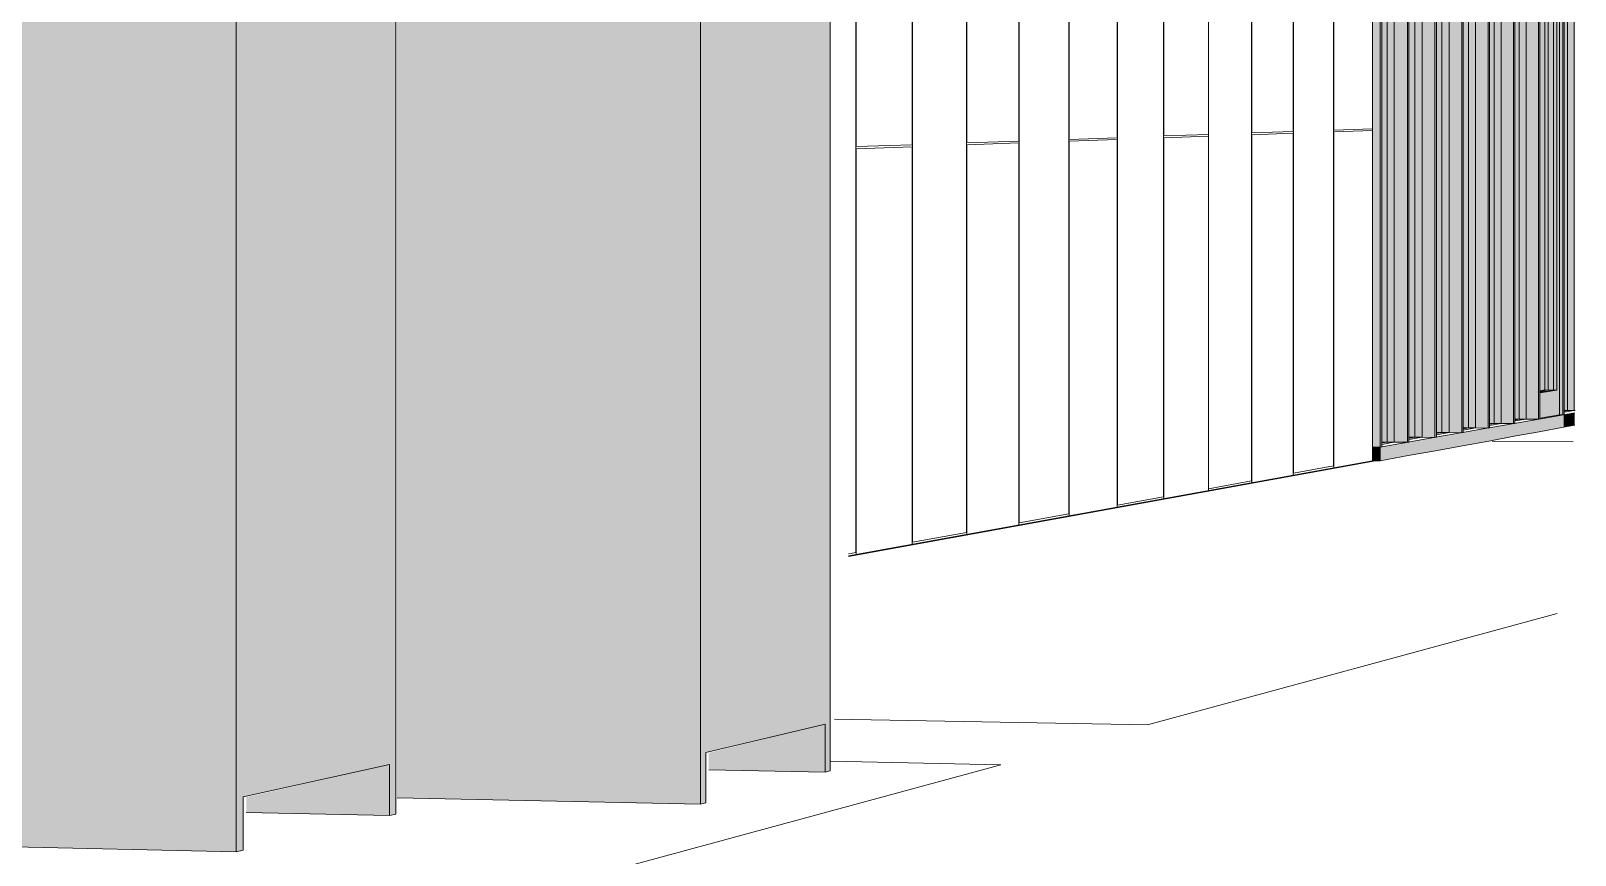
# Model space of a CAD drawing. Header units: inches. Extents: x 30681 to 92461, y -36095 to 66.
# Drawn here: x 30682.2731 to 30682.3832, y 59.9426 to 60.0014 of the extents above; entities that cross this region are included whole.
import ezdxf

# ---------------------------------------------------------------- set-up
doc = ezdxf.new("R2010")
doc.units = ezdxf.units.IN
doc.header["$MEASUREMENT"] = 0
for name, color, linetype, lineweight in [('A-DOOR', 31, 'Continuous', 13), ('A-GLAZ-CURT', 52, 'Continuous', 9), ('A-GLAZ-CWMG', 51, 'Continuous', 9), ('A-WALL-PATT', 111, 'Continuous', 13), ('C-BLDG-PADS', 91, 'Continuous', 9), ('Conc', 7, 'Continuous', 9), ('E-ELEC-EQPM', 71, 'Continuous', 9), ('L-SITE-WALL', 31, 'Continuous', 13)]:
    doc.layers.add(name, color=color, linetype=linetype, lineweight=lineweight)

# ---------------------------------------------------------------- blocks, each defined once
blk = doc.blocks.new('FP_4-Entrance - Clinic')
at = {"layer": 'A-WALL-PATT', "lineweight": 9}
for p, q in [((30682.3319, 60.02204), (30682.3319, 60.05037)), ((30682.33192, 59.99311), (30682.33192, 60.05036)), ((30682.33593, 59.99324), (30682.33593, 60.04934)), ((30682.33595, 60.02158), (30682.33595, 60.04934)), ((30682.3398, 60.02116), (30682.3398, 60.04836)), ((30682.33982, 59.99338), (30682.33982, 60.04835)), ((30682.34352, 59.99351), (30682.34352, 60.04741)), ((30682.34354, 60.02074), (30682.34354, 60.04741)), ((30682.34709, 60.02034), (30682.34709, 60.0465)), ((30682.34711, 59.99363), (30682.34711, 60.0465)), ((30682.35054, 59.99375), (30682.35054, 60.04563)), ((30682.35055, 60.01996), (30682.35055, 60.04562)), ((30682.35385, 60.01959), (30682.35385, 60.04478)), ((30682.35387, 59.99387), (30682.35387, 60.04478)), ((30682.35704, 59.99398), (30682.35704, 60.04397)), ((30682.35706, 60.01924), (30682.35706, 60.04397)), ((30682.36012, 60.0189), (30682.36012, 60.04319)), ((30682.36014, 59.99409), (30682.36014, 60.04319)), ((30682.36309, 59.99419), (30682.36309, 60.04243)), ((30682.36311, 60.01856), (30682.36311, 60.04243)), ((30682.36596, 60.01825), (30682.36596, 60.0417)), ((30682.36598, 59.99429), (30682.36598, 60.0417)), ((30682.3319, 60.02204), (30682.32837, 60.02243)), ((30682.3319, 60.02189), (30682.32837, 60.02228)), ((30682.3319, 59.96417), (30682.3319, 60.02189)), ((30682.3398, 60.02116), (30682.33595, 60.02158)), ((30682.33595, 59.96491), (30682.33595, 60.02144)), ((30682.3398, 60.02101), (30682.33595, 60.02144)), ((30682.3398, 59.9656), (30682.3398, 60.02101)), ((30682.34709, 60.02034), (30682.34354, 60.02074)), ((30682.34354, 59.96628), (30682.34354, 60.0206)), ((30682.34709, 60.02021), (30682.34354, 60.0206)), ((30682.34709, 59.96692), (30682.34709, 60.02021)), ((30682.35385, 60.01959), (30682.35055, 60.01996)), ((30682.35055, 59.96755), (30682.35055, 60.01982)), ((30682.35385, 60.01946), (30682.35055, 60.01982)), ((30682.35385, 59.96814), (30682.35385, 60.01946)), ((30682.36012, 60.0189), (30682.35706, 60.01924)), ((30682.35706, 59.96872), (30682.35706, 60.01911)), ((30682.36012, 60.01877), (30682.35706, 60.01911)), ((30682.36012, 59.96928), (30682.36012, 60.01877)), ((30682.36596, 60.01825), (30682.36311, 60.01856)), ((30682.36311, 59.96982), (30682.36311, 60.01844)), ((30682.36596, 60.01812), (30682.36311, 60.01844)), ((30682.36596, 59.97034), (30682.36596, 60.01812)), ((30682.34352, 59.99351), (30682.33982, 59.99338)), ((30682.33982, 59.99324), (30682.34352, 59.99337)), ((30682.34352, 59.96613), (30682.34352, 59.99337)), ((30682.35054, 59.99375), (30682.34711, 59.99363)), ((30682.34711, 59.9935), (30682.35054, 59.99362)), ((30682.34711, 59.96679), (30682.34711, 59.9935)), ((30682.35054, 59.96741), (30682.35054, 59.99362)), ((30682.35704, 59.99398), (30682.35387, 59.99387)), ((30682.35387, 59.99374), (30682.35704, 59.99385)), ((30682.35387, 59.96801), (30682.35387, 59.99374)), ((30682.35704, 59.96859), (30682.35704, 59.99385)), ((30682.36309, 59.99419), (30682.36014, 59.99409)), ((30682.36014, 59.99396), (30682.36309, 59.99406)), ((30682.36014, 59.96915), (30682.36014, 59.99396)), ((30682.36309, 59.96969), (30682.36309, 59.99406)), ((30682.36874, 59.99439), (30682.36598, 59.99429)), ((30682.36598, 59.99417), (30682.36874, 59.99427)), ((30682.36598, 59.97021), (30682.36598, 59.99417)), ((30682.33593, 59.99324), (30682.33192, 59.99311)), ((30682.33192, 59.99296), (30682.33593, 59.9931)), ((30682.33192, 59.96403), (30682.33192, 59.99296)), ((30682.33593, 59.96476), (30682.33593, 59.9931)), ((30682.33982, 59.96546), (30682.33982, 59.99324)), ((30682.36311, 59.96982), (30682.36596, 59.97034)), ((30682.35706, 59.96872), (30682.36012, 59.96928)), ((30682.35055, 59.96755), (30682.35385, 59.96814)), ((30682.34354, 59.96628), (30682.34709, 59.96692)), ((30682.33595, 59.96491), (30682.3398, 59.9656)), ((30682.33595, 59.96476), (30682.33595, 59.96476)), ((30682.3398, 59.96546), (30682.3398, 59.96546)), ((30682.33138, 59.96408), (30682.3319, 59.96417))]:
    blk.add_line(p, q, dxfattribs=at)

msp = doc.modelspace()

# ---------------------------------------------------------------- hatches: boundary and pattern name
at = {"layer": 'A-DOOR'}
for points in [[(30682.38069, 59.97374), (30682.38208, 59.974), (30682.38208, 60.01614), (30682.38069, 60.0163), (30682.38069, 60.01449), (30682.38189, 60.01437), (30682.38189, 59.97575), (30682.38069, 59.97556), (30682.38069, 59.97377)], [(30682.38164, 59.97575), (30682.38164, 60.01437), (30682.38102, 60.01436), (30682.38102, 59.97576)], [(30682.38189, 59.97575), (30682.38189, 60.01437), (30682.38164, 60.01436), (30682.38164, 59.97575)]]:
    msp.add_hatch(color=256, dxfattribs=at).paths.add_polyline_path(points, flags=0)
at = {"layer": 'A-DOOR', "transparency": 33554496}
msp.add_hatch(color=256, dxfattribs=at).paths.add_polyline_path([(30682.38069, 59.9756), (30682.38164, 59.97575), (30682.38163, 60.01437), (30682.38069, 60.01446), (30682.38069, 59.97575)], flags=0)
at = {"layer": 'A-GLAZ-CURT', "transparency": 33554458}
for points in [[(30682.36941, 59.97188), (30682.3703, 59.97204), (30682.3703, 60.01735), (30682.36941, 60.01745), (30682.36941, 59.97204)], [(30682.37135, 59.97222), (30682.37228, 59.97239), (30682.37228, 60.01714), (30682.37135, 60.01724), (30682.37135, 59.97239)], [(30682.37331, 59.97257), (30682.37421, 59.97272), (30682.3742, 60.01693), (30682.37331, 60.01703), (30682.37331, 59.97272)], [(30682.37523, 59.9729), (30682.37609, 59.97305), (30682.37608, 60.01673), (30682.37523, 60.01682), (30682.37523, 59.97305)], [(30682.37709, 59.97323), (30682.37792, 59.97338), (30682.37792, 60.01653), (30682.37709, 60.01662), (30682.37709, 59.97338)], [(30682.37892, 59.97355), (30682.37971, 59.97369), (30682.37971, 60.01633), (30682.37892, 60.0164), (30682.37892, 59.97369)], [(30682.38243, 59.97417), (30682.38313, 59.97429), (30682.38313, 60.01596), (30682.38243, 60.01603), (30682.38243, 59.9743)]]:
    msp.add_hatch(color=256, dxfattribs=at).paths.add_polyline_path(points, flags=0)
at = {"layer": 'A-GLAZ-CWMG'}
for points in [[(30682.36928, 59.97169), (30682.36928, 60.01806), (30682.36874, 60.01806), (30682.36874, 59.97169), (30682.36895, 59.97169)], [(30682.36928, 59.97169), (30682.3694, 59.97171), (30682.3694, 60.01805), (30682.36928, 60.01806), (30682.36928, 59.97378)], [(30682.3703, 59.97204), (30682.3703, 60.01735), (30682.36943, 60.01735), (30682.36943, 59.97205)], [(30682.37123, 59.97203), (30682.37123, 60.01736), (30682.3703, 60.01735), (30682.37033, 59.97204), (30682.3709, 59.97203)], [(30682.37123, 59.97203), (30682.37134, 59.97205), (30682.37134, 60.01735), (30682.37123, 60.01736), (30682.37123, 59.97377)], [(30682.37228, 59.97239), (30682.37228, 60.01714), (30682.37137, 60.01713), (30682.37137, 59.9724)], [(30682.37319, 59.97238), (30682.37319, 60.01715), (30682.37228, 60.01714), (30682.37231, 59.97239), (30682.37287, 59.97238)], [(30682.37319, 59.97238), (30682.3733, 59.9724), (30682.3733, 60.01713), (30682.37319, 60.01715), (30682.37319, 59.97377)], [(30682.37421, 59.97272), (30682.37421, 60.01693), (30682.37333, 60.01692), (30682.37333, 59.97273)], [(30682.37511, 59.97271), (30682.37511, 60.01694), (30682.37421, 60.01693), (30682.37423, 59.97272), (30682.37478, 59.97272)], [(30682.37511, 59.97271), (30682.37521, 59.97273), (30682.37521, 60.01692), (30682.37511, 60.01694), (30682.37511, 59.97377)], [(30682.37609, 59.97305), (30682.37609, 60.01673), (30682.37524, 60.01672), (30682.37524, 59.97306)], [(30682.37698, 59.97304), (30682.37698, 60.01673), (30682.37609, 60.01673), (30682.37611, 59.97305), (30682.37666, 59.97305)], [(30682.37698, 59.97304), (30682.37708, 59.97306), (30682.37708, 60.01672), (30682.37698, 60.01673), (30682.37698, 59.97377)], [(30682.37792, 59.97338), (30682.37792, 60.01653), (30682.37711, 60.01652), (30682.37711, 59.97338)], [(30682.3788, 59.97337), (30682.3788, 60.01653), (30682.37792, 60.01653), (30682.37795, 59.97337), (30682.37849, 59.97337)], [(30682.3788, 59.97337), (30682.3789, 59.97338), (30682.3789, 60.01652), (30682.3788, 60.01653), (30682.3788, 59.97377)], [(30682.37971, 59.97369), (30682.37971, 60.01633), (30682.37893, 60.01633), (30682.37893, 59.9737)], [(30682.38058, 59.97368), (30682.38058, 60.01634), (30682.37971, 60.01633), (30682.37974, 59.97369), (30682.38027, 59.97368)], [(30682.38058, 59.97368), (30682.38068, 59.9737), (30682.38068, 60.01633), (30682.38058, 60.01634), (30682.38058, 59.97377)], [(30682.38208, 59.97399), (30682.38232, 59.974), (30682.38232, 60.01614), (30682.38208, 60.01614), (30682.38208, 59.974), (30682.38211, 59.974)], [(30682.38232, 59.97399), (30682.38242, 59.974), (30682.38242, 60.01614), (30682.38232, 60.01615), (30682.38232, 59.98689)], [(30682.38071, 59.97571), (30682.38103, 59.97576), (30682.38103, 60.01436), (30682.38071, 60.01436), (30682.38071, 59.97575)], [(30682.37885, 59.97246), (30682.38063, 59.97278), (30682.38063, 59.97369), (30682.37885, 59.97337)], [(30682.38063, 59.97278), (30682.38237, 59.9731), (30682.38237, 59.974), (30682.38063, 59.97369)], [(30682.38237, 59.9731), (30682.38317, 59.97325), (30682.38317, 59.97414), (30682.38237, 59.974), (30682.38237, 59.97377)], [(30682.37128, 59.97108), (30682.37324, 59.97143), (30682.37324, 59.97239), (30682.37128, 59.97204)], [(30682.37324, 59.97143), (30682.37516, 59.97178), (30682.37516, 59.97272), (30682.37324, 59.97239)], [(30682.37516, 59.97178), (30682.37703, 59.97212), (30682.37703, 59.97305), (30682.37516, 59.97272)], [(30682.37703, 59.97212), (30682.37885, 59.97246), (30682.37885, 59.97337), (30682.37703, 59.97305)], [(30682.36928, 59.97071), (30682.36928, 59.97169), (30682.36874, 59.97169), (30682.36874, 59.97072), (30682.36895, 59.97072)], [(30682.36928, 59.97071), (30682.37128, 59.97108), (30682.37128, 59.97204), (30682.36928, 59.97169)]]:
    msp.add_hatch(color=256, dxfattribs=at).paths.add_polyline_path(points, flags=0)
at = {"layer": 'E-ELEC-EQPM'}
for points in [[(30682.28773, 59.94283), (30682.28773, 60.01143), (30682.25196, 60.01127), (30682.25196, 59.94365)], [(30682.32082, 59.94622), (30682.32082, 60.01076), (30682.2992, 60.01066), (30682.2992, 59.94668), (30682.311, 59.94643)], [(30682.32971, 59.94851), (30682.32971, 59.95194), (30682.32142, 59.94989), (30682.32142, 59.94868), (30682.3286, 59.94853)], [(30682.29865, 59.94541), (30682.29865, 59.94905), (30682.28844, 59.94673), (30682.28844, 59.94563), (30682.29355, 59.94552)]]:
    msp.add_hatch(color=256, dxfattribs=at).paths.add_polyline_path(points, flags=0)
h = msp.add_hatch(color=256, dxfattribs=at)
h.paths.add_polyline_path([(30682.28773, 59.94283), (30682.28823, 59.94295), (30682.28823, 59.94675), (30682.29865, 59.94905), (30682.29865, 59.94541), (30682.2991, 59.94552), (30682.2991, 60.0109), (30682.28773, 60.01143), (30682.28773, 59.94779)], flags=0)
h.paths.add_polyline_path([(30682.29865, 60.00546), (30682.28823, 60.00571), (30682.28823, 60.00951), (30682.29865, 60.0091)], flags=0)
h = msp.add_hatch(color=256, dxfattribs=at)
h.paths.add_polyline_path([(30682.32082, 59.94622), (30682.32122, 59.94633), (30682.32122, 59.94991), (30682.32971, 59.95194), (30682.32971, 59.94851), (30682.33008, 59.94861), (30682.33008, 60.01028), (30682.32082, 60.01076), (30682.32082, 59.94776)], flags=0)
h.paths.add_polyline_path([(30682.32971, 60.00515), (30682.32122, 60.00537), (30682.32122, 60.00895), (30682.32971, 60.00858)], flags=0)
at = {"layer": 'L-SITE-WALL'}
for points in [[(30682.38313, 59.9743), (30682.38313, 60.01596), (30682.38245, 60.01595), (30682.38245, 59.97431)], [(30682.38319, 59.9743), (30682.38319, 60.01596), (30682.38313, 60.01595), (30682.38313, 59.9743)]]:
    msp.add_hatch(color=256, dxfattribs=at).paths.add_polyline_path(points, flags=0)

# ---------------------------------------------------------------- linework, layer by layer
at = {"layer": 'A-DOOR'}
for p, q in [((30682.38208, 60.01614), (30682.38208, 59.97399)), ((30682.38102, 59.97576), (30682.38102, 60.01436)), ((30682.38127, 60.01437), (30682.38127, 59.97576)), ((30682.38164, 60.01437), (30682.38164, 59.97575)), ((30682.38189, 59.97575), (30682.38189, 60.01437)), ((30682.38069, 59.97556), (30682.38189, 59.97575)), ((30682.38164, 59.97575), (30682.38069, 59.9756)), ((30682.3807, 59.97571), (30682.38102, 59.97576)), ((30682.38127, 59.97576), (30682.3807, 59.97566)), ((30682.38164, 59.97575), (30682.38102, 59.97576)), ((30682.38164, 59.97575), (30682.38127, 59.97576)), ((30682.38189, 59.97575), (30682.38164, 59.97575)), ((30682.38208, 59.97399), (30682.38069, 59.97374))]:
    msp.add_line(p, q, dxfattribs=at)
at = {"layer": 'A-GLAZ-CURT'}
for p, q in [((30682.36978, 60.01735), (30682.36978, 59.97205)), ((30682.3703, 59.97204), (30682.3703, 60.01735)), ((30682.37176, 60.01714), (30682.37176, 59.97239)), ((30682.37228, 59.97239), (30682.37228, 60.01714)), ((30682.37369, 60.01693), (30682.37369, 59.97273)), ((30682.37421, 59.97272), (30682.37421, 60.01693)), ((30682.37558, 60.01672), (30682.37558, 59.97306)), ((30682.37609, 59.97305), (30682.37609, 60.01673)), ((30682.37742, 60.01652), (30682.37742, 59.97338)), ((30682.37792, 59.97338), (30682.37792, 60.01653)), ((30682.37921, 60.01633), (30682.37921, 59.97369)), ((30682.37971, 59.97369), (30682.37971, 60.01633)), ((30682.38264, 60.01596), (30682.38264, 59.97429)), ((30682.38313, 59.97429), (30682.38313, 60.01596)), ((30682.37892, 59.97355), (30682.37971, 59.97369)), ((30682.37921, 59.97369), (30682.37893, 59.97364)), ((30682.37921, 59.97369), (30682.37971, 59.97369)), ((30682.38243, 59.97417), (30682.38313, 59.97429)), ((30682.38264, 59.97429), (30682.38244, 59.97426)), ((30682.38264, 59.97429), (30682.38313, 59.97429)), ((30682.37135, 59.97222), (30682.37228, 59.97239)), ((30682.37176, 59.97239), (30682.37136, 59.97232)), ((30682.37176, 59.97239), (30682.37228, 59.97239)), ((30682.37331, 59.97257), (30682.37421, 59.97272)), ((30682.37369, 59.97273), (30682.37332, 59.97267)), ((30682.37369, 59.97273), (30682.37421, 59.97272)), ((30682.37523, 59.9729), (30682.37609, 59.97305)), ((30682.37558, 59.97306), (30682.37524, 59.973)), ((30682.37558, 59.97306), (30682.37609, 59.97305)), ((30682.37709, 59.97323), (30682.37792, 59.97338)), ((30682.37742, 59.97338), (30682.3771, 59.97333)), ((30682.37742, 59.97338), (30682.37792, 59.97338)), ((30682.36941, 59.97188), (30682.3703, 59.97204)), ((30682.36978, 59.97205), (30682.36942, 59.97198)), ((30682.36978, 59.97205), (30682.3703, 59.97204))]:
    msp.add_line(p, q, dxfattribs=at)
at = {"layer": 'A-GLAZ-CWMG'}
for p, q in [((30682.36928, 60.01806), (30682.36928, 59.97169)), ((30682.3694, 60.01805), (30682.3694, 59.97171)), ((30682.37123, 60.01736), (30682.37123, 59.97203)), ((30682.37134, 60.01735), (30682.37134, 59.97205)), ((30682.37319, 60.01715), (30682.37319, 59.97238)), ((30682.3733, 60.01713), (30682.3733, 59.9724)), ((30682.37511, 60.01694), (30682.37511, 59.97271)), ((30682.37521, 60.01692), (30682.37521, 59.97273)), ((30682.37698, 60.01673), (30682.37698, 59.97304)), ((30682.37708, 60.01672), (30682.37708, 59.97306)), ((30682.3788, 60.01653), (30682.3788, 59.97337)), ((30682.3789, 60.01652), (30682.3789, 59.97338)), ((30682.38058, 60.01634), (30682.38058, 59.97368)), ((30682.38068, 60.01633), (30682.38068, 59.9737)), ((30682.38232, 60.01615), (30682.38232, 59.97399)), ((30682.38242, 60.01614), (30682.38242, 59.974)), ((30682.37885, 59.97337), (30682.38063, 59.97369)), ((30682.37971, 59.97369), (30682.37893, 59.9737)), ((30682.38058, 59.97368), (30682.37971, 59.97369)), ((30682.38068, 59.9737), (30682.38058, 59.97368)), ((30682.38063, 59.97369), (30682.38237, 59.974)), ((30682.38232, 59.97399), (30682.38208, 59.97399)), ((30682.38242, 59.974), (30682.38232, 59.97399)), ((30682.38237, 59.974), (30682.38317, 59.97414)), ((30682.38245, 59.97431), (30682.38313, 59.9743)), ((30682.38313, 59.9743), (30682.38319, 59.9743)), ((30682.37128, 59.97204), (30682.37324, 59.97239)), ((30682.37228, 59.97239), (30682.37137, 59.9724)), ((30682.37319, 59.97238), (30682.37228, 59.97239)), ((30682.3733, 59.9724), (30682.37319, 59.97238)), ((30682.37324, 59.97239), (30682.37516, 59.97272)), ((30682.37421, 59.97272), (30682.37333, 59.97273)), ((30682.37511, 59.97271), (30682.37421, 59.97272)), ((30682.37521, 59.97273), (30682.37511, 59.97271)), ((30682.37516, 59.97272), (30682.37703, 59.97305)), ((30682.37609, 59.97305), (30682.37524, 59.97306)), ((30682.37698, 59.97304), (30682.37609, 59.97305)), ((30682.37708, 59.97306), (30682.37698, 59.97304)), ((30682.37703, 59.97305), (30682.37885, 59.97337)), ((30682.37703, 59.97212), (30682.37885, 59.97246)), ((30682.37792, 59.97338), (30682.37711, 59.97338)), ((30682.3788, 59.97337), (30682.37792, 59.97338)), ((30682.3789, 59.97338), (30682.3788, 59.97337)), ((30682.37885, 59.97246), (30682.38063, 59.97278)), ((30682.38063, 59.97278), (30682.38237, 59.9731)), ((30682.38237, 59.9731), (30682.38317, 59.97325)), ((30682.36928, 59.97169), (30682.36875, 59.97169)), ((30682.36928, 59.97169), (30682.36875, 59.97169)), ((30682.36928, 59.97169), (30682.37128, 59.97204)), ((30682.3694, 59.97171), (30682.36928, 59.97169)), ((30682.36928, 59.97071), (30682.36928, 59.97169)), ((30682.3703, 59.97204), (30682.36943, 59.97205)), ((30682.37123, 59.97203), (30682.3703, 59.97204)), ((30682.37134, 59.97205), (30682.37123, 59.97203)), ((30682.37128, 59.97108), (30682.37324, 59.97143)), ((30682.37324, 59.97143), (30682.37516, 59.97178)), ((30682.37516, 59.97178), (30682.37703, 59.97212)), ((30682.36875, 59.97072), (30682.36895, 59.97072)), ((30682.36895, 59.97072), (30682.36928, 59.97071)), ((30682.36928, 59.97071), (30682.37128, 59.97108))]:
    msp.add_line(p, q, dxfattribs=at)
at = {"layer": 'C-BLDG-PADS'}
msp.add_line((30682.33138, 59.96388), (30682.36895, 59.97072), dxfattribs=at)
at = {"layer": 'Conc'}
for p, q in [((30682.38306, 59.97206), (30682.37728, 59.97212)), ((30682.3527, 59.95188), (30682.38192, 59.95982)), ((30682.3527, 59.95188), (30682.33039, 59.9523)), ((30682.34224, 59.94904), (30682.33013, 59.94929)), ((30682.18836, 59.90726), (30682.34224, 59.94904))]:
    msp.add_line(p, q, dxfattribs=at)
at = {"layer": 'E-ELEC-EQPM'}
for p, q in [((30682.28773, 60.01143), (30682.28773, 59.94283)), ((30682.2991, 59.94552), (30682.2991, 60.0109)), ((30682.32082, 60.01076), (30682.32082, 59.94622)), ((30682.33008, 59.94861), (30682.33008, 60.01028)), ((30682.32122, 59.94991), (30682.32971, 59.95194)), ((30682.32971, 59.95194), (30682.32971, 59.94851)), ((30682.32122, 59.94633), (30682.32122, 59.94991)), ((30682.28823, 59.94675), (30682.29865, 59.94905)), ((30682.29865, 59.94905), (30682.29865, 59.94541)), ((30682.32142, 59.94868), (30682.32971, 59.94851)), ((30682.32971, 59.94851), (30682.33008, 59.94861)), ((30682.28823, 59.94295), (30682.28823, 59.94675)), ((30682.2992, 59.94668), (30682.32082, 59.94622)), ((30682.32082, 59.94622), (30682.32122, 59.94633)), ((30682.28844, 59.94563), (30682.29865, 59.94541)), ((30682.29865, 59.94541), (30682.2991, 59.94552)), ((30682.25196, 59.94365), (30682.28773, 59.94283)), ((30682.28773, 59.94283), (30682.28823, 59.94295))]:
    msp.add_line(p, q, dxfattribs=at)
at = {"layer": 'L-SITE-WALL'}
for p, q in [((30682.36874, 59.97072), (30682.36874, 60.041)), ((30682.33138, 59.96393), (30682.36874, 59.97072))]:
    msp.add_line(p, q, dxfattribs=at)

# ---------------------------------------------------------------- block references
at = {"layer": 'L-SITE-WALL', "lineweight": 9}
msp.add_blockref('FP_4-Entrance - Clinic', (0, 0), dxfattribs=at)

doc.saveas('drawing.dxf')
